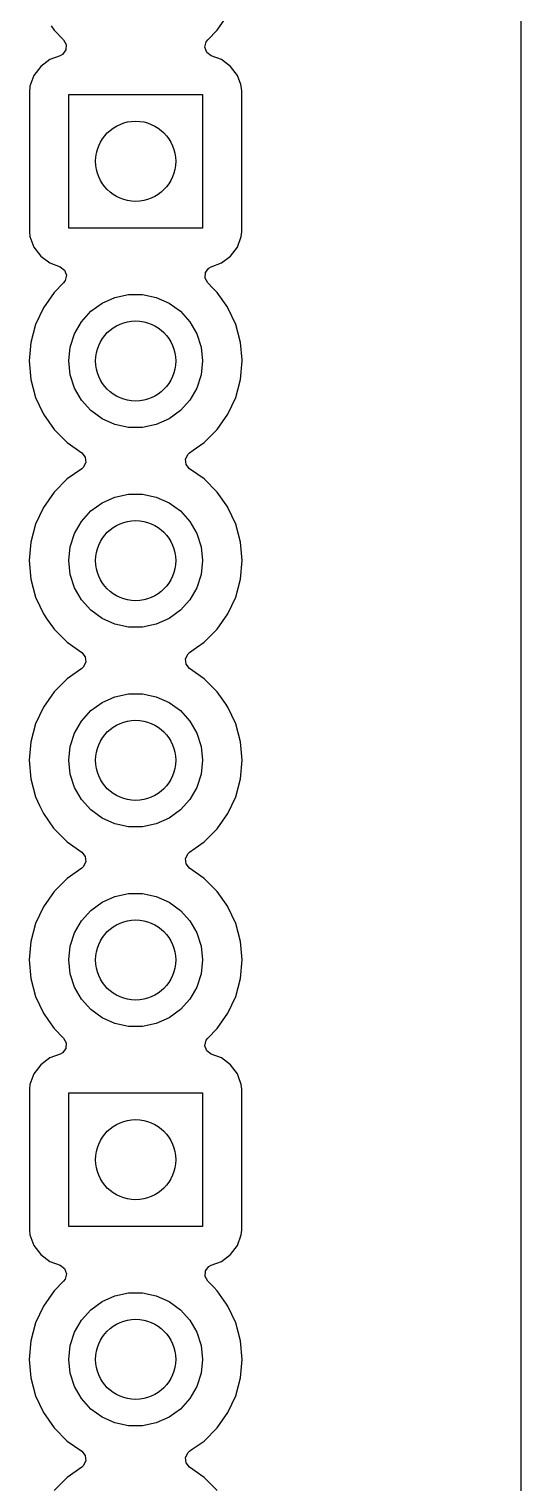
# Model space of a CAD drawing. Extents: x 98 to 223, y -135 to -41.
# Drawn here: x 216.93 to 223.18, y -86.29 to -67.79 of the extents above; entities that cross this region are included whole.
import ezdxf

# ---------------------------------------------------------------- set-up
doc = ezdxf.new("R2010")
doc.units = 0
doc.layers.add('BLACK', color=7, linetype='CONTINUOUS')

msp = doc.modelspace()

# ---------------------------------------------------------------- linework, layer by layer
at = {"layer": 'BLACK', "linetype": 'CONTINUOUS'}
for p, q in [((223.182185, -48.567008), (223.178255, -112.144557)), ((219.319745, -67.805151), (219.455285, -67.61158)), ((217.205363, -67.75175), (217.242751, -67.805146)), ((217.242751, -67.805146), (217.242756, -67.805152)), ((217.242756, -67.805152), (217.36468, -67.927076)), ((219.197813, -67.927082), (219.319745, -67.805151)), ((217.36468, -67.927076), (217.398165, -67.988399)), ((217.398165, -67.988399), (217.393181, -68.058091)), ((219.161816, -68.023603), (219.176668, -67.95533)), ((219.186233, -68.089068), (219.161816, -68.023603)), ((219.176668, -67.95533), (219.197813, -67.927082)), ((217.188914, -68.179956), (217.073705, -68.266202)), ((217.188919, -68.179953), (217.188914, -68.179956)), ((217.320333, -68.130939), (217.188919, -68.179953)), ((217.351309, -68.114024), (217.320333, -68.130939)), ((217.393181, -68.058091), (217.351309, -68.114024)), ((219.242167, -68.130939), (219.186233, -68.089068)), ((219.373578, -68.179952), (219.242167, -68.130939)), ((219.373585, -68.179956), (219.373578, -68.179952)), ((219.488794, -68.266202), (219.373585, -68.179956)), ((216.987452, -68.381421), (216.937158, -68.516267)), ((216.987456, -68.381414), (216.987452, -68.381421)), ((217.073702, -68.266205), (216.987456, -68.381414)), ((217.073705, -68.266202), (217.073702, -68.266205)), ((219.488797, -68.266205), (219.488794, -68.266202)), ((219.575043, -68.381414), (219.488797, -68.266205)), ((219.575047, -68.381421), (219.575043, -68.381414)), ((219.618657, -68.498347), (219.575047, -68.381421)), ((216.930751, -68.575873), (216.93075, -68.575885)), ((216.93075, -68.575885), (216.93075, -70.37162)), ((216.934731, -68.538847), (216.930751, -68.575873)), ((216.937158, -68.516267), (216.934731, -68.538847)), ((219.625341, -68.516267), (219.618657, -68.498347)), ((219.631749, -68.575878), (219.625341, -68.516267)), ((219.63175, -70.371623), (219.631749, -68.575878)), ((217.43125, -70.32375), (217.43125, -68.62375)), ((217.43125, -68.62375), (219.13125, -68.62375)), ((219.13125, -68.62375), (219.13125, -70.32375)), ((216.93075, -70.37162), (216.930751, -70.371626)), ((216.930751, -70.371626), (216.937158, -70.431233)), ((216.937158, -70.431233), (216.987452, -70.566078)), ((219.13125, -70.32375), (217.43125, -70.32375)), ((219.575046, -70.566081), (219.625341, -70.431233)), ((219.625341, -70.431233), (219.63175, -70.371623)), ((216.987452, -70.566078), (216.987456, -70.566085)), ((216.987456, -70.566085), (217.073702, -70.681294)), ((219.488796, -70.681296), (219.575046, -70.566081)), ((217.073702, -70.681294), (217.073705, -70.681297)), ((217.073705, -70.681297), (217.188914, -70.767543)), ((217.188914, -70.767543), (217.188921, -70.767547)), ((217.188921, -70.767547), (217.320331, -70.81656)), ((217.320331, -70.81656), (217.376265, -70.858431)), ((219.211189, -70.833475), (219.242165, -70.81656)), ((219.242165, -70.81656), (219.373581, -70.767546)), ((219.373581, -70.767546), (219.488796, -70.681296)), ((217.38583, -70.992168), (217.36468, -71.020423)), ((217.376265, -70.858431), (217.400682, -70.923895)), ((217.400682, -70.923895), (217.38583, -70.992168)), ((219.164334, -70.959101), (219.169318, -70.889409)), ((219.197817, -71.020421), (219.164334, -70.959101)), ((219.169318, -70.889409), (219.211189, -70.833475)), ((217.242753, -71.14235), (217.107215, -71.335919)), ((217.36468, -71.020423), (217.242753, -71.14235)), ((218.018586, -71.205352), (218.192401, -71.168406)), ((218.192401, -71.168406), (218.370099, -71.168406)), ((218.370099, -71.168406), (218.543914, -71.205352)), ((219.26827, -71.090874), (219.197817, -71.020421)), ((219.319746, -71.14235), (219.26827, -71.090874)), ((219.45438, -71.334629), (219.319746, -71.14235)), ((217.107214, -71.335921), (217.007348, -71.550085)), ((217.107215, -71.335919), (217.107214, -71.335921)), ((217.593586, -71.514133), (217.712489, -71.382077)), ((217.712489, -71.382077), (217.85625, -71.277628)), ((217.85625, -71.277628), (218.018586, -71.205352)), ((218.543914, -71.205352), (218.70625, -71.277628)), ((218.70625, -71.277628), (218.850011, -71.382077)), ((218.850011, -71.382077), (218.968914, -71.514133)), ((219.455285, -71.335921), (219.45438, -71.334629)), ((219.555153, -71.550087), (219.455285, -71.335921)), ((217.007344, -71.550094), (216.946188, -71.778336)), ((217.007348, -71.550085), (217.007344, -71.550094)), ((217.504736, -71.668024), (217.593586, -71.514133)), ((218.968914, -71.514133), (219.057764, -71.668024)), ((219.616313, -71.778342), (219.555153, -71.550087)), ((217.449825, -71.837025), (217.504736, -71.668024)), ((219.057764, -71.668024), (219.112675, -71.837025)), ((216.946186, -71.778346), (216.925591, -72.013749)), ((216.946188, -71.778336), (216.946186, -71.778346)), ((217.43125, -72.01375), (217.449825, -71.837025)), ((219.112675, -71.837025), (219.13125, -72.01375)), ((219.616313, -71.778346), (219.616313, -71.778342)), ((219.635759, -72.000611), (219.616313, -71.778346)), ((216.925591, -72.013749), (216.925591, -72.01375)), ((216.925591, -72.01375), (216.946186, -72.249153)), ((217.449825, -72.190475), (217.43125, -72.01375)), ((219.13125, -72.01375), (219.112675, -72.190475)), ((219.616313, -72.249158), (219.636909, -72.01375)), ((219.636909, -72.01375), (219.635759, -72.000611)), ((216.946186, -72.249153), (216.946188, -72.249163)), ((216.946188, -72.249163), (217.007344, -72.477405)), ((217.504736, -72.359476), (217.449825, -72.190475)), ((219.112675, -72.190475), (219.057764, -72.359476)), ((219.555153, -72.477413), (219.616313, -72.249158)), ((217.007344, -72.477405), (217.007346, -72.477409)), ((217.007346, -72.477409), (217.007347, -72.477413)), ((217.007347, -72.477413), (217.053437, -72.576252)), ((217.593586, -72.513367), (217.504736, -72.359476)), ((219.057764, -72.359476), (218.968914, -72.513367)), ((219.455285, -72.69158), (219.555153, -72.477413)), ((217.053437, -72.576252), (217.107215, -72.69158)), ((217.712489, -72.645423), (217.593586, -72.513367)), ((217.85625, -72.749872), (217.712489, -72.645423)), ((218.850011, -72.645423), (218.70625, -72.749872)), ((218.968914, -72.513367), (218.850011, -72.645423)), ((217.107215, -72.69158), (217.107217, -72.691584)), ((217.107217, -72.691584), (217.242751, -72.885145)), ((218.018586, -72.822148), (217.85625, -72.749872)), ((218.192401, -72.859094), (218.018586, -72.822148)), ((218.370099, -72.859094), (218.192401, -72.859094)), ((218.543914, -72.822148), (218.370099, -72.859094)), ((218.70625, -72.749872), (218.543914, -72.822148)), ((219.319745, -72.885151), (219.455285, -72.69158)), ((217.242751, -72.885145), (217.242756, -72.885152)), ((217.242756, -72.885152), (217.409847, -73.052243)), ((219.152651, -73.052245), (219.319745, -72.885151)), ((217.409847, -73.052243), (217.409853, -73.052248)), ((217.409853, -73.052248), (217.595408, -73.182175)), ((217.595408, -73.182175), (217.639033, -73.236752)), ((218.916273, -73.26125), (218.947796, -73.198895)), ((218.947796, -73.198895), (218.967092, -73.182175)), ((218.967092, -73.182175), (219.014623, -73.148893)), ((219.014623, -73.148893), (219.152651, -73.052245)), ((217.595408, -73.385325), (217.409847, -73.515255)), ((217.614704, -73.368605), (217.595408, -73.385325)), ((217.646227, -73.30625), (217.614704, -73.368605)), ((217.639033, -73.236752), (217.646227, -73.30625)), ((218.923467, -73.330748), (218.916273, -73.26125)), ((218.967092, -73.385325), (218.923467, -73.330748)), ((219.152646, -73.515251), (218.967092, -73.385325)), ((217.409847, -73.515255), (217.242755, -73.682347)), ((219.152652, -73.515256), (219.152646, -73.515251)), ((219.319744, -73.682347), (219.152652, -73.515256)), ((217.242755, -73.682347), (217.107215, -73.875919)), ((217.85625, -73.817628), (218.018586, -73.745352)), ((218.018586, -73.745352), (218.192401, -73.708406)), ((218.192401, -73.708406), (218.370099, -73.708406)), ((218.370099, -73.708406), (218.543914, -73.745352)), ((218.543914, -73.745352), (218.70625, -73.817628)), ((219.453027, -73.872695), (219.319744, -73.682347)), ((217.107214, -73.875921), (217.007348, -74.090085)), ((217.107215, -73.875919), (217.107214, -73.875921)), ((217.593586, -74.054133), (217.712489, -73.922077)), ((217.712489, -73.922077), (217.85625, -73.817628)), ((218.70625, -73.817628), (218.850011, -73.922077)), ((218.850011, -73.922077), (218.968914, -74.054133)), ((219.455285, -73.875921), (219.453027, -73.872695)), ((219.555153, -74.090087), (219.455285, -73.875921)), ((217.007344, -74.090094), (216.946188, -74.318336)), ((217.007348, -74.090085), (217.007344, -74.090094)), ((217.504736, -74.208024), (217.593586, -74.054133)), ((218.968914, -74.054133), (219.057764, -74.208024)), ((219.616313, -74.318342), (219.555153, -74.090087)), ((216.946186, -74.318346), (216.925591, -74.553749)), ((216.946188, -74.318336), (216.946186, -74.318346)), ((217.449825, -74.377025), (217.504736, -74.208024)), ((219.057764, -74.208024), (219.112675, -74.377025)), ((219.636909, -74.55375), (219.616313, -74.318342)), ((217.43125, -74.55375), (217.449825, -74.377025)), ((219.112675, -74.377025), (219.13125, -74.55375)), ((216.925591, -74.553749), (216.925591, -74.55375)), ((216.925591, -74.55375), (216.946186, -74.789153)), ((217.449825, -74.730475), (217.43125, -74.55375)), ((219.13125, -74.55375), (219.112675, -74.730475)), ((219.616313, -74.789158), (219.636909, -74.55375)), ((216.946186, -74.789153), (216.946188, -74.789163)), ((216.946188, -74.789163), (217.007344, -75.017405)), ((217.504736, -74.899476), (217.449825, -74.730475)), ((219.112675, -74.730475), (219.057764, -74.899476)), ((219.555153, -75.017413), (219.616313, -74.789158)), ((217.007344, -75.017405), (217.007346, -75.017409)), ((217.007346, -75.017409), (217.007347, -75.017413)), ((217.007347, -75.017413), (217.061596, -75.13375)), ((217.593586, -75.053367), (217.504736, -74.899476)), ((217.712489, -75.185423), (217.593586, -75.053367)), ((218.968914, -75.053367), (218.850011, -75.185423)), ((219.057764, -74.899476), (218.968914, -75.053367)), ((219.455285, -75.23158), (219.555153, -75.017413)), ((217.061596, -75.13375), (217.107215, -75.23158)), ((217.107215, -75.23158), (217.107217, -75.231584)), ((217.107217, -75.231584), (217.157796, -75.303817)), ((217.85625, -75.289872), (217.712489, -75.185423)), ((218.850011, -75.185423), (218.70625, -75.289872)), ((219.319745, -75.425151), (219.455285, -75.23158)), ((217.157796, -75.303817), (217.234261, -75.413021)), ((217.234261, -75.413021), (217.242751, -75.425145)), ((217.242751, -75.425145), (217.242756, -75.425152)), ((217.242756, -75.425152), (217.409847, -75.592243)), ((218.018586, -75.362148), (217.85625, -75.289872)), ((218.192401, -75.399094), (218.018586, -75.362148)), ((218.370099, -75.399094), (218.192401, -75.399094)), ((218.543914, -75.362148), (218.370099, -75.399094)), ((218.70625, -75.289872), (218.543914, -75.362148)), ((219.152651, -75.592245), (219.319745, -75.425151)), ((217.409847, -75.592243), (217.409853, -75.592248)), ((217.409853, -75.592248), (217.595408, -75.722175)), ((219.057288, -75.659019), (219.152651, -75.592245)), ((217.595408, -75.722175), (217.639033, -75.776752)), ((217.639033, -75.776752), (217.646227, -75.84625)), ((218.916273, -75.80125), (218.947796, -75.738895)), ((218.923467, -75.870748), (218.916273, -75.80125)), ((218.947796, -75.738895), (218.967092, -75.722175)), ((218.967092, -75.722175), (219.057288, -75.659019)), ((217.595408, -75.925325), (217.409847, -76.055255)), ((217.614704, -75.908605), (217.595408, -75.925325)), ((217.646227, -75.84625), (217.614704, -75.908605)), ((218.967092, -75.925325), (218.923467, -75.870748)), ((219.152646, -76.055251), (218.967092, -75.925325)), ((217.409847, -76.055255), (217.242755, -76.222347)), ((219.152652, -76.055256), (219.152646, -76.055251)), ((219.319744, -76.222347), (219.152652, -76.055256)), ((217.242755, -76.222347), (217.107215, -76.415919)), ((217.712489, -76.462077), (217.85625, -76.357628)), ((217.85625, -76.357628), (218.018586, -76.285352)), ((218.018586, -76.285352), (218.192401, -76.248406)), ((218.192401, -76.248406), (218.370099, -76.248406)), ((218.370099, -76.248406), (218.543914, -76.285352)), ((218.543914, -76.285352), (218.70625, -76.357628)), ((218.70625, -76.357628), (218.850011, -76.462077)), ((219.423122, -76.369986), (219.319744, -76.222347)), ((219.455285, -76.415921), (219.423122, -76.369986)), ((217.107214, -76.415921), (217.007348, -76.630085)), ((217.107215, -76.415919), (217.107214, -76.415921)), ((217.593586, -76.594133), (217.712489, -76.462077)), ((218.850011, -76.462077), (218.968914, -76.594133)), ((219.555153, -76.630087), (219.455285, -76.415921)), ((217.007344, -76.630094), (216.946188, -76.858336)), ((217.007348, -76.630085), (217.007344, -76.630094)), ((217.504736, -76.748024), (217.593586, -76.594133)), ((218.968914, -76.594133), (219.057764, -76.748024)), ((219.616313, -76.858342), (219.555153, -76.630087)), ((216.946186, -76.858346), (216.925591, -77.093749)), ((216.946188, -76.858336), (216.946186, -76.858346)), ((217.43125, -77.09375), (217.449825, -76.917025)), ((217.449825, -76.917025), (217.504736, -76.748024)), ((219.057764, -76.748024), (219.112675, -76.917025)), ((219.112675, -76.917025), (219.13125, -77.09375)), ((219.636909, -77.09375), (219.616313, -76.858342)), ((216.925591, -77.093749), (216.925591, -77.09375)), ((216.925591, -77.09375), (216.946186, -77.329153)), ((217.449825, -77.270475), (217.43125, -77.09375)), ((219.13125, -77.09375), (219.112675, -77.270475)), ((219.616313, -77.329158), (219.636909, -77.09375)), ((217.504736, -77.439476), (217.449825, -77.270475)), ((219.112675, -77.270475), (219.057764, -77.439476)), ((216.946186, -77.329153), (216.946188, -77.329163)), ((216.946188, -77.329163), (217.007344, -77.557405)), ((217.593586, -77.593367), (217.504736, -77.439476)), ((219.057764, -77.439476), (218.968914, -77.593367)), ((219.555153, -77.557413), (219.616313, -77.329158)), ((217.007344, -77.557405), (217.007346, -77.557409)), ((217.007346, -77.557409), (217.007347, -77.557413)), ((217.007347, -77.557413), (217.059383, -77.669004)), ((217.059383, -77.669004), (217.107215, -77.77158)), ((217.712489, -77.725423), (217.593586, -77.593367)), ((218.968914, -77.593367), (218.850011, -77.725423)), ((219.455285, -77.77158), (219.555153, -77.557413)), ((217.107215, -77.77158), (217.107217, -77.771584)), ((217.107217, -77.771584), (217.171588, -77.863514)), ((217.85625, -77.829872), (217.712489, -77.725423)), ((218.018586, -77.902148), (217.85625, -77.829872)), ((218.70625, -77.829872), (218.543914, -77.902148)), ((218.850011, -77.725423), (218.70625, -77.829872)), ((219.319745, -77.965151), (219.455285, -77.77158)), ((217.171588, -77.863514), (217.236445, -77.95614)), ((217.236445, -77.95614), (217.242751, -77.965145)), ((217.242751, -77.965145), (217.242756, -77.965152)), ((217.242756, -77.965152), (217.409847, -78.132243)), ((218.192401, -77.939094), (218.018586, -77.902148)), ((218.370099, -77.939094), (218.192401, -77.939094)), ((218.543914, -77.902148), (218.370099, -77.939094)), ((219.152651, -78.132245), (219.319745, -77.965151)), ((217.409847, -78.132243), (217.409853, -78.132248)), ((217.409853, -78.132248), (217.595408, -78.262175)), ((218.967092, -78.262175), (219.037111, -78.213147)), ((219.037111, -78.213147), (219.152651, -78.132245)), ((217.595408, -78.262175), (217.639033, -78.316752)), ((217.646227, -78.38625), (217.614704, -78.448605)), ((217.639033, -78.316752), (217.646227, -78.38625)), ((218.916273, -78.34125), (218.947796, -78.278895)), ((218.923467, -78.410748), (218.916273, -78.34125)), ((218.967092, -78.465325), (218.923467, -78.410748)), ((218.947796, -78.278895), (218.967092, -78.262175)), ((217.409847, -78.595255), (217.242755, -78.762347)), ((217.595408, -78.465325), (217.409847, -78.595255)), ((217.614704, -78.448605), (217.595408, -78.465325)), ((219.152646, -78.595251), (218.967092, -78.465325)), ((219.152652, -78.595256), (219.152646, -78.595251)), ((219.319744, -78.762347), (219.152652, -78.595256)), ((217.242755, -78.762347), (217.107215, -78.955919)), ((219.454381, -78.954629), (219.319744, -78.762347)), ((217.107214, -78.955921), (217.007348, -79.170085)), ((217.107215, -78.955919), (217.107214, -78.955921)), ((217.712489, -79.002077), (217.85625, -78.897628)), ((217.85625, -78.897628), (218.018586, -78.825352)), ((218.018586, -78.825352), (218.192401, -78.788406)), ((218.192401, -78.788406), (218.370099, -78.788406)), ((218.370099, -78.788406), (218.543914, -78.825352)), ((218.543914, -78.825352), (218.70625, -78.897628)), ((218.70625, -78.897628), (218.850011, -79.002077)), ((219.455285, -78.955921), (219.454381, -78.954629)), ((219.555153, -79.170087), (219.455285, -78.955921)), ((217.504736, -79.288024), (217.593586, -79.134133)), ((217.593586, -79.134133), (217.712489, -79.002077)), ((218.850011, -79.002077), (218.968914, -79.134133)), ((218.968914, -79.134133), (219.057764, -79.288024)), ((217.007344, -79.170094), (216.946188, -79.398336)), ((217.007348, -79.170085), (217.007344, -79.170094)), ((217.449825, -79.457025), (217.504736, -79.288024)), ((219.057764, -79.288024), (219.112675, -79.457025)), ((219.616313, -79.398342), (219.555153, -79.170087)), ((216.946186, -79.398346), (216.925591, -79.633749)), ((216.946188, -79.398336), (216.946186, -79.398346)), ((217.43125, -79.63375), (217.449825, -79.457025)), ((219.112675, -79.457025), (219.13125, -79.63375)), ((219.636909, -79.63375), (219.616313, -79.398342)), ((216.925591, -79.633749), (216.925591, -79.63375)), ((216.925591, -79.63375), (216.946186, -79.869153)), ((217.449825, -79.810475), (217.43125, -79.63375)), ((219.13125, -79.63375), (219.112675, -79.810475)), ((219.616313, -79.869158), (219.636909, -79.63375)), ((216.946186, -79.869153), (216.946188, -79.869163)), ((216.946188, -79.869163), (217.007344, -80.097405)), ((217.504736, -79.979476), (217.449825, -79.810475)), ((219.112675, -79.810475), (219.057764, -79.979476)), ((219.555153, -80.097413), (219.616313, -79.869158)), ((217.593586, -80.133367), (217.504736, -79.979476)), ((219.057764, -79.979476), (218.968914, -80.133367)), ((217.007344, -80.097405), (217.007346, -80.097409)), ((217.007346, -80.097409), (217.007347, -80.097413)), ((217.007347, -80.097413), (217.057565, -80.205106)), ((217.057565, -80.205106), (217.107215, -80.31158)), ((217.712489, -80.265423), (217.593586, -80.133367)), ((218.968914, -80.133367), (218.850011, -80.265423)), ((219.455285, -80.31158), (219.555153, -80.097413)), ((217.107215, -80.31158), (217.107217, -80.311584)), ((217.107217, -80.311584), (217.171588, -80.403514)), ((217.171588, -80.403514), (217.242751, -80.505146)), ((217.85625, -80.369872), (217.712489, -80.265423)), ((218.018586, -80.442148), (217.85625, -80.369872)), ((218.192401, -80.479094), (218.018586, -80.442148)), ((218.543914, -80.442148), (218.370099, -80.479094)), ((218.70625, -80.369872), (218.543914, -80.442148)), ((218.850011, -80.265423), (218.70625, -80.369872)), ((219.319745, -80.505151), (219.455285, -80.31158)), ((217.242751, -80.505146), (217.242756, -80.505152)), ((217.242756, -80.505152), (217.36468, -80.627076)), ((217.36468, -80.627076), (217.398165, -80.688399)), ((218.370099, -80.479094), (218.192401, -80.479094)), ((219.176668, -80.65533), (219.197813, -80.627082)), ((219.197813, -80.627082), (219.319745, -80.505151)), ((217.351309, -80.814024), (217.320333, -80.830939)), ((217.393181, -80.758091), (217.351309, -80.814024)), ((217.398165, -80.688399), (217.393181, -80.758091)), ((219.161816, -80.723603), (219.176668, -80.65533)), ((219.186233, -80.789068), (219.161816, -80.723603)), ((219.242167, -80.830939), (219.186233, -80.789068)), ((217.073702, -80.966205), (216.987456, -81.081414)), ((217.073705, -80.966202), (217.073702, -80.966205)), ((217.188914, -80.879956), (217.073705, -80.966202)), ((217.188919, -80.879953), (217.188914, -80.879956)), ((217.320333, -80.830939), (217.188919, -80.879953)), ((219.373578, -80.879952), (219.242167, -80.830939)), ((219.373585, -80.879956), (219.373578, -80.879952)), ((219.488794, -80.966202), (219.373585, -80.879956)), ((219.488797, -80.966205), (219.488794, -80.966202)), ((219.575043, -81.081414), (219.488797, -80.966205)), ((216.987452, -81.081421), (216.937158, -81.216267)), ((216.987456, -81.081414), (216.987452, -81.081421)), ((219.575047, -81.081421), (219.575043, -81.081414)), ((219.589903, -81.121254), (219.575047, -81.081421)), ((219.625341, -81.216267), (219.589903, -81.121254)), ((216.930751, -81.275873), (216.93075, -81.275885)), ((216.93075, -81.275885), (216.93075, -83.07162)), ((216.937158, -81.216267), (216.930751, -81.275866)), ((216.930751, -81.275866), (216.930751, -81.275873)), ((217.43125, -83.02375), (217.43125, -81.32375)), ((217.43125, -81.32375), (219.13125, -81.32375)), ((219.13125, -81.32375), (219.13125, -83.02375)), ((219.631749, -81.275878), (219.625341, -81.216267)), ((219.63175, -83.071623), (219.631749, -81.275878)), ((219.13125, -83.02375), (217.43125, -83.02375)), ((216.93075, -83.07162), (216.930751, -83.071626)), ((216.930751, -83.071626), (216.937158, -83.131233)), ((216.937158, -83.131233), (216.987452, -83.266078)), ((219.575046, -83.266081), (219.625341, -83.131233)), ((219.625341, -83.131233), (219.63175, -83.071623)), ((216.987452, -83.266078), (216.987456, -83.266085)), ((216.987456, -83.266085), (217.073702, -83.381294)), ((217.073702, -83.381294), (217.073705, -83.381297)), ((217.073705, -83.381297), (217.188914, -83.467543)), ((219.373581, -83.467546), (219.488796, -83.381296)), ((219.488796, -83.381296), (219.575046, -83.266081)), ((217.188914, -83.467543), (217.188921, -83.467547)), ((217.188921, -83.467547), (217.320331, -83.51656)), ((217.320331, -83.51656), (217.376265, -83.558431)), ((217.376265, -83.558431), (217.400682, -83.623895)), ((219.164334, -83.659101), (219.169318, -83.589409)), ((219.169318, -83.589409), (219.211189, -83.533475)), ((219.211189, -83.533475), (219.242165, -83.51656)), ((219.242165, -83.51656), (219.373581, -83.467546)), ((217.36468, -83.720423), (217.242753, -83.84235)), ((217.38583, -83.692168), (217.36468, -83.720423)), ((217.400682, -83.623895), (217.38583, -83.692168)), ((219.197817, -83.720421), (219.164334, -83.659101)), ((219.269932, -83.792536), (219.197817, -83.720421)), ((217.242753, -83.84235), (217.107215, -84.035919)), ((217.85625, -83.977628), (218.018586, -83.905352)), ((218.018586, -83.905352), (218.192401, -83.868406)), ((218.192401, -83.868406), (218.370099, -83.868406)), ((218.370099, -83.868406), (218.543914, -83.905352)), ((218.543914, -83.905352), (218.70625, -83.977628)), ((219.319746, -83.84235), (219.269932, -83.792536)), ((219.439019, -84.012691), (219.319746, -83.84235)), ((217.107214, -84.035921), (217.007348, -84.250085)), ((217.107215, -84.035919), (217.107214, -84.035921)), ((217.593586, -84.214133), (217.712489, -84.082077)), ((217.712489, -84.082077), (217.85625, -83.977628)), ((218.70625, -83.977628), (218.850011, -84.082077)), ((218.850011, -84.082077), (218.968914, -84.214133)), ((219.455285, -84.035921), (219.439019, -84.012691)), ((219.555153, -84.250087), (219.455285, -84.035921)), ((217.007344, -84.250094), (216.946188, -84.478336)), ((217.007348, -84.250085), (217.007344, -84.250094)), ((217.504736, -84.368024), (217.593586, -84.214133)), ((218.968914, -84.214133), (219.057764, -84.368024)), ((219.616313, -84.478342), (219.555153, -84.250087)), ((216.946186, -84.478346), (216.925591, -84.713749)), ((216.946188, -84.478336), (216.946186, -84.478346)), ((217.449825, -84.537025), (217.504736, -84.368024)), ((219.057764, -84.368024), (219.112675, -84.537025)), ((219.636909, -84.71375), (219.616313, -84.478342)), ((217.43125, -84.71375), (217.449825, -84.537025)), ((219.112675, -84.537025), (219.13125, -84.71375)), ((216.925591, -84.713749), (216.925591, -84.71375)), ((216.925591, -84.71375), (216.946186, -84.949153)), ((217.449825, -84.890475), (217.43125, -84.71375)), ((219.13125, -84.71375), (219.112675, -84.890475)), ((219.616313, -84.949158), (219.636909, -84.71375)), ((216.946186, -84.949153), (216.946188, -84.949163)), ((216.946188, -84.949163), (217.007344, -85.177405)), ((217.504736, -85.059476), (217.449825, -84.890475)), ((217.593586, -85.213367), (217.504736, -85.059476)), ((219.057764, -85.059476), (218.968914, -85.213367)), ((219.112675, -84.890475), (219.057764, -85.059476)), ((219.555153, -85.177413), (219.616313, -84.949158)), ((217.007344, -85.177405), (217.007346, -85.177409)), ((217.007346, -85.177409), (217.007347, -85.177413)), ((217.007347, -85.177413), (217.0567, -85.28325)), ((217.712489, -85.345423), (217.593586, -85.213367)), ((218.968914, -85.213367), (218.850011, -85.345423)), ((219.455285, -85.39158), (219.555153, -85.177413)), ((217.0567, -85.28325), (217.107215, -85.39158)), ((217.107215, -85.39158), (217.107217, -85.391584)), ((217.107217, -85.391584), (217.242751, -85.585145)), ((217.85625, -85.449872), (217.712489, -85.345423)), ((218.850011, -85.345423), (218.70625, -85.449872)), ((219.319745, -85.585151), (219.455285, -85.39158)), ((217.242751, -85.585145), (217.242756, -85.585152)), ((217.242756, -85.585152), (217.409847, -85.752243)), ((218.018586, -85.522148), (217.85625, -85.449872)), ((218.192401, -85.559094), (218.018586, -85.522148)), ((218.370099, -85.559094), (218.192401, -85.559094)), ((218.543914, -85.522148), (218.370099, -85.559094)), ((218.70625, -85.449872), (218.543914, -85.522148)), ((219.152651, -85.752245), (219.319745, -85.585151)), ((217.409847, -85.752243), (217.409853, -85.752248)), ((217.409853, -85.752248), (217.595408, -85.882175)), ((218.989276, -85.866641), (219.152651, -85.752245)), ((217.595408, -85.882175), (217.639033, -85.936752)), ((217.639033, -85.936752), (217.646227, -86.00625)), ((218.916273, -85.96125), (218.947796, -85.898895)), ((218.923467, -86.030748), (218.916273, -85.96125)), ((218.947796, -85.898895), (218.967092, -85.882175)), ((218.967092, -85.882175), (218.989276, -85.866641)), ((217.595408, -86.085325), (217.409847, -86.215255)), ((217.614704, -86.068605), (217.595408, -86.085325)), ((217.646227, -86.00625), (217.614704, -86.068605)), ((218.967092, -86.085325), (218.923467, -86.030748)), ((219.152646, -86.215251), (218.967092, -86.085325)), ((217.409847, -86.215255), (217.242755, -86.382347)), ((219.152652, -86.215256), (219.152646, -86.215251)), ((219.319744, -86.382347), (219.152652, -86.215256))]:
    msp.add_line(p, q, dxfattribs=at)
at = {"layer": 'BLACK'}
for centre in [(218.28125, -69.47375), (218.28125, -72.01375), (218.28125, -74.55375), (218.28125, -77.09375), (218.28125, -79.63375), (218.28125, -82.17375), (218.28125, -84.71375)]:
    msp.add_circle(centre, 0.51, dxfattribs=at)

doc.saveas('drawing.dxf')
